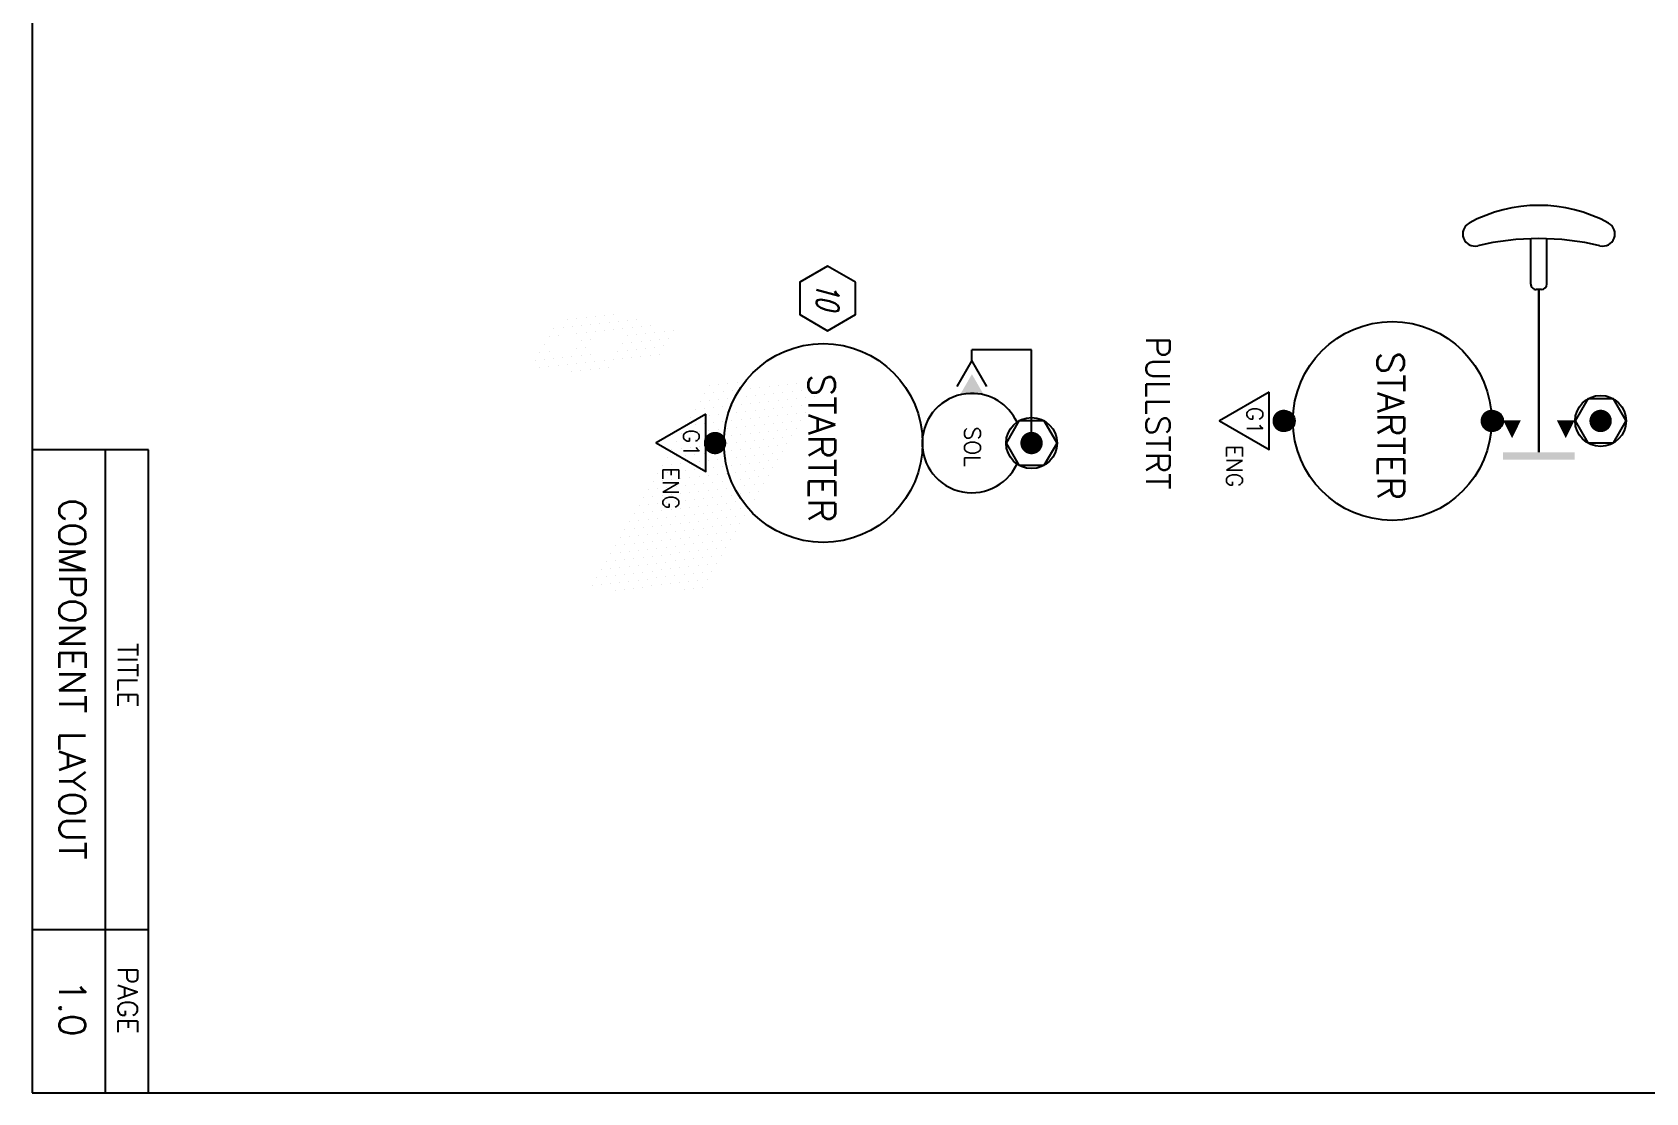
# Model space of a CAD drawing. Extents: x -55 to 73, y -33 to 52.
# Drawn here: x 18.14 to 24.23, y 19.84 to 23.84 of the extents above; entities that cross this region are included whole.
import ezdxf
from ezdxf.enums import TextEntityAlignment as Align

# ---------------------------------------------------------------- set-up
doc = ezdxf.new("R2010")
doc.units = 0
doc.linetypes.add('HIDDENX2', pattern=[0])
doc.layers.get('0').update_dxf_attribs({"linetype": 'CONTINUOUS'})
doc.styles.get("Standard").update_dxf_attribs({"font": 'romans.shx'})

# ---------------------------------------------------------------- blocks, each defined once
blk = doc.blocks.new('BORDER')
at = {"color": 0}
for p, q in [((0.4431, -5.5753), (0.005, -5.5753)), ((0.2808, -8), (0.2808, -5.5753)), ((0.4431, -8), (0.4431, -5.5753)), ((0.4431, -7.3851), (0.005, -7.3851))]:
    blk.add_line(p, q, dxfattribs=at)
blk.add_lwpolyline([(0.005, -8), (10.505, -8), (10.505, -0.5), (0.005, -0.5)], close=True, dxfattribs=at)
for s, height, p in [('COMPONENT LAYOUT', 0.1, (0.1061, -6.4398)), ('TITLE', 0.075, (0.3275, -6.4251)), ('TITLE', 0.075, (0.3275, -6.4251)), ('PAGE', 0.075, (0.3275, -7.6513)), ('PAGE', 0.075, (0.3275, -7.6513)), ('1.0', 0.1, (0.1061, -7.6809))]:
    blk.add_text(s, height=height, rotation=270, dxfattribs=at).set_placement(p, align=Align.CENTER)
blk = doc.blocks.new('*X')
at = {"color": 0}
for p, q in [((11.4444, -10.1925), (11.4444, -10.1925)), ((11.4484, -10.2272), (11.4484, -10.2272)), ((11.4706, -10.1755), (11.4706, -10.1755)), ((11.4746, -10.2102), (11.4746, -10.2102)), ((11.5008, -10.1932), (11.5008, -10.1932)), ((11.5309, -10.2109), (11.5309, -10.2109)), ((11.4523, -10.262), (11.4523, -10.262)), ((11.4785, -10.2449), (11.4785, -10.2449)), ((11.4824, -10.2796), (11.4824, -10.2796)), ((11.5047, -10.2279), (11.5047, -10.2279)), ((11.561, -10.2286), (11.561, -10.2286)), ((11.5649, -10.2633), (11.5649, -10.2633)), ((11.5911, -10.2463), (11.5911, -10.2463)), ((11.5951, -10.281), (11.5951, -10.281)), ((11.43, -10.3137), (11.43, -10.3137)), ((11.4339, -10.3484), (11.4339, -10.3484)), ((11.4562, -10.2967), (11.4562, -10.2967)), ((11.4601, -10.3314), (11.4601, -10.3314)), ((11.4863, -10.3144), (11.4863, -10.3144)), ((11.5164, -10.3321), (11.5164, -10.3321)), ((11.5728, -10.3327), (11.5728, -10.3327)), ((11.599, -10.3157), (11.599, -10.3157)), ((11.6252, -10.2987), (11.6252, -10.2987)), ((11.6291, -10.3334), (11.6291, -10.3334)), ((10.6229, -10.3906), (10.6229, -10.3906)), ((10.6531, -10.4083), (10.6531, -10.4083)), ((11.4378, -10.3831), (11.4378, -10.3831)), ((11.464, -10.3661), (11.464, -10.3661)), ((11.4679, -10.4008), (11.4679, -10.4008)), ((11.4902, -10.3491), (11.4902, -10.3491)), ((11.4941, -10.3838), (11.4941, -10.3838)), ((11.5204, -10.3668), (11.5204, -10.3668)), ((11.5466, -10.3498), (11.5466, -10.3498)), ((11.5505, -10.3845), (11.5505, -10.3845)), ((11.5767, -10.3675), (11.5767, -10.3675)), ((11.5806, -10.4022), (11.5806, -10.4022)), ((11.6029, -10.3504), (11.6029, -10.3504)), ((11.6068, -10.3852), (11.6068, -10.3852)), ((11.633, -10.3681), (11.633, -10.3681)), ((11.6369, -10.4029), (11.6369, -10.4029)), ((10.6269, -10.4254), (10.6269, -10.4254)), ((10.6308, -10.4601), (10.6308, -10.4601)), ((10.657, -10.4431), (10.657, -10.4431)), ((10.6832, -10.426), (10.6832, -10.426)), ((10.6871, -10.4608), (10.6871, -10.4608)), ((10.7133, -10.4437), (10.7133, -10.4437)), ((10.7434, -10.4614), (10.7434, -10.4614)), ((11.4417, -10.4178), (11.4417, -10.4178)), ((11.4456, -10.4526), (11.4456, -10.4526)), ((11.4719, -10.4355), (11.4719, -10.4355)), ((11.4758, -10.4703), (11.4758, -10.4703)), ((11.5845, -10.4369), (11.5845, -10.4369)), ((11.6107, -10.4199), (11.6107, -10.4199)), ((11.6146, -10.4546), (11.6146, -10.4546)), ((11.6408, -10.4376), (11.6408, -10.4376)), ((10.6046, -10.4771), (10.6046, -10.4771)), ((10.6085, -10.5118), (10.6085, -10.5118)), ((10.6347, -10.4948), (10.6347, -10.4948)), ((10.6386, -10.5295), (10.6386, -10.5295)), ((10.6609, -10.4778), (10.6609, -10.4778)), ((10.6648, -10.5125), (10.6648, -10.5125)), ((10.691, -10.4955), (10.691, -10.4955)), ((10.6949, -10.5302), (10.6949, -10.5302)), ((10.7172, -10.4785), (10.7172, -10.4785)), ((10.7211, -10.5132), (10.7211, -10.5132)), ((10.7474, -10.4962), (10.7474, -10.4962)), ((10.7513, -10.5309), (10.7513, -10.5309)), ((10.7736, -10.4791), (10.7736, -10.4791)), ((10.7775, -10.5139), (10.7775, -10.5139)), ((10.8037, -10.4968), (10.8037, -10.4968)), ((10.8076, -10.5316), (10.8076, -10.5316)), ((10.8338, -10.5145), (10.8338, -10.5145)), ((11.4797, -10.505), (11.4797, -10.505)), ((11.5059, -10.488), (11.5059, -10.488)), ((11.5098, -10.5227), (11.5098, -10.5227)), ((11.536, -10.5057), (11.536, -10.5057)), ((11.5661, -10.5234), (11.5661, -10.5234)), ((11.5884, -10.4716), (11.5884, -10.4716)), ((11.5923, -10.5063), (11.5923, -10.5063)), ((11.6186, -10.4893), (11.6186, -10.4893)), ((11.6225, -10.524), (11.6225, -10.524)), ((11.6448, -10.4723), (11.6448, -10.4723)), ((10.6124, -10.5465), (10.6124, -10.5465)), ((10.6163, -10.5813), (10.6163, -10.5813)), ((10.6425, -10.5642), (10.6425, -10.5642)), ((10.6687, -10.5472), (10.6687, -10.5472)), ((10.6726, -10.5819), (10.6726, -10.5819)), ((10.6989, -10.5649), (10.6989, -10.5649)), ((10.7251, -10.5479), (10.7251, -10.5479)), ((10.729, -10.5826), (10.729, -10.5826)), ((10.7552, -10.5656), (10.7552, -10.5656)), ((10.7814, -10.5486), (10.7814, -10.5486)), ((10.7853, -10.5833), (10.7853, -10.5833)), ((10.8115, -10.5663), (10.8115, -10.5663)), ((10.8377, -10.5493), (10.8377, -10.5493)), ((10.8416, -10.584), (10.8416, -10.584)), ((10.8639, -10.5322), (10.8639, -10.5322)), ((10.8679, -10.567), (10.8679, -10.567)), ((10.8941, -10.5499), (10.8941, -10.5499)), ((10.898, -10.5847), (10.898, -10.5847)), ((10.9242, -10.5676), (10.9242, -10.5676)), ((10.9543, -10.5853), (10.9543, -10.5853)), ((11.4836, -10.5397), (11.4836, -10.5397)), ((11.4875, -10.5744), (11.4875, -10.5744)), ((11.5137, -10.5574), (11.5137, -10.5574)), ((11.5176, -10.5921), (11.5176, -10.5921)), ((11.5399, -10.5404), (11.5399, -10.5404)), ((11.5438, -10.5751), (11.5438, -10.5751)), ((11.5701, -10.5581), (11.5701, -10.5581)), ((11.5963, -10.5411), (11.5963, -10.5411)), ((11.6002, -10.5758), (11.6002, -10.5758)), ((11.6264, -10.5588), (11.6264, -10.5588)), ((10.6202, -10.616), (10.6202, -10.616)), ((10.6241, -10.6507), (10.6241, -10.6507)), ((10.6464, -10.599), (10.6464, -10.599)), ((10.6504, -10.6337), (10.6504, -10.6337)), ((10.6766, -10.6167), (10.6766, -10.6167)), ((10.6805, -10.6514), (10.6805, -10.6514)), ((10.7028, -10.5996), (10.7028, -10.5996)), ((10.7067, -10.6344), (10.7067, -10.6344)), ((10.7329, -10.6173), (10.7329, -10.6173)), ((10.7368, -10.6521), (10.7368, -10.6521)), ((10.7591, -10.6003), (10.7591, -10.6003)), ((10.763, -10.635), (10.763, -10.635)), ((10.7892, -10.618), (10.7892, -10.618)), ((10.7931, -10.6527), (10.7931, -10.6527)), ((10.8154, -10.601), (10.8154, -10.601)), ((10.8194, -10.6357), (10.8194, -10.6357)), ((10.8456, -10.6187), (10.8456, -10.6187)), ((10.8718, -10.6017), (10.8718, -10.6017)), ((10.8757, -10.6364), (10.8757, -10.6364)), ((10.9019, -10.6194), (10.9019, -10.6194)), ((10.9281, -10.6023), (10.9281, -10.6023)), ((10.932, -10.6371), (10.932, -10.6371)), ((10.9582, -10.62), (10.9582, -10.62)), ((10.9844, -10.603), (10.9844, -10.603)), ((10.9884, -10.6377), (10.9884, -10.6377)), ((11.0146, -10.6207), (11.0146, -10.6207)), ((11.0447, -10.6384), (11.0447, -10.6384)), ((11.4914, -10.6091), (11.4914, -10.6091)), ((11.4953, -10.6439), (11.4953, -10.6439)), ((11.5216, -10.6268), (11.5216, -10.6268)), ((11.5478, -10.6098), (11.5478, -10.6098)), ((11.5517, -10.6445), (11.5517, -10.6445)), ((11.574, -10.5928), (11.574, -10.5928)), ((11.5779, -10.6275), (11.5779, -10.6275)), ((11.6041, -10.6105), (11.6041, -10.6105)), ((10.6281, -10.6854), (10.6281, -10.6854)), ((10.6543, -10.6684), (10.6543, -10.6684)), ((10.6582, -10.7031), (10.6582, -10.7031)), ((10.6844, -10.6861), (10.6844, -10.6861)), ((10.7106, -10.6691), (10.7106, -10.6691)), ((10.7145, -10.7038), (10.7145, -10.7038)), ((10.7407, -10.6868), (10.7407, -10.6868)), ((10.7669, -10.6698), (10.7669, -10.6698)), ((10.7709, -10.7045), (10.7709, -10.7045)), ((10.7971, -10.6874), (10.7971, -10.6874)), ((10.8233, -10.6704), (10.8233, -10.6704)), ((10.8272, -10.7051), (10.8272, -10.7051)), ((10.8495, -10.6534), (10.8495, -10.6534)), ((10.8534, -10.6881), (10.8534, -10.6881)), ((10.8796, -10.6711), (10.8796, -10.6711)), ((10.8835, -10.7058), (10.8835, -10.7058)), ((10.9058, -10.6541), (10.9058, -10.6541)), ((10.9097, -10.6888), (10.9097, -10.6888)), ((10.9359, -10.6718), (10.9359, -10.6718)), ((10.9399, -10.7065), (10.9399, -10.7065)), ((10.9621, -10.6548), (10.9621, -10.6548)), ((10.9661, -10.6895), (10.9661, -10.6895)), ((10.9923, -10.6725), (10.9923, -10.6725)), ((10.9962, -10.7072), (10.9962, -10.7072)), ((11.0185, -10.6554), (11.0185, -10.6554)), ((11.0224, -10.6902), (11.0224, -10.6902)), ((11.0486, -10.6731), (11.0486, -10.6731)), ((11.0525, -10.7079), (11.0525, -10.7079)), ((11.0748, -10.6561), (11.0748, -10.6561)), ((11.0787, -10.6908), (11.0787, -10.6908)), ((11.1049, -10.6738), (11.1049, -10.6738)), ((11.1088, -10.7085), (11.1088, -10.7085)), ((11.1351, -10.6915), (11.1351, -10.6915)), ((11.1652, -10.7092), (11.1652, -10.7092)), ((11.5255, -10.6616), (11.5255, -10.6616)), ((11.5556, -10.6792), (11.5556, -10.6792)), ((11.5818, -10.6622), (11.5818, -10.6622)), ((11.5857, -10.6969), (11.5857, -10.6969)), ((10.6058, -10.7372), (10.6058, -10.7372)), ((10.6097, -10.7719), (10.6097, -10.7719)), ((10.632, -10.7201), (10.632, -10.7201)), ((10.6359, -10.7549), (10.6359, -10.7549)), ((10.6621, -10.7378), (10.6621, -10.7378)), ((10.666, -10.7725), (10.666, -10.7725)), ((10.6883, -10.7208), (10.6883, -10.7208)), ((10.6922, -10.7555), (10.6922, -10.7555)), ((10.7184, -10.7385), (10.7184, -10.7385)), ((10.7224, -10.7732), (10.7224, -10.7732)), ((10.7446, -10.7215), (10.7446, -10.7215)), ((10.7486, -10.7562), (10.7486, -10.7562)), ((10.7748, -10.7392), (10.7748, -10.7392)), ((10.7787, -10.7739), (10.7787, -10.7739)), ((10.801, -10.7222), (10.801, -10.7222)), ((10.8049, -10.7569), (10.8049, -10.7569)), ((10.8311, -10.7399), (10.8311, -10.7399)), ((10.835, -10.7746), (10.835, -10.7746)), ((10.8573, -10.7228), (10.8573, -10.7228)), ((10.8612, -10.7576), (10.8612, -10.7576)), ((10.8874, -10.7405), (10.8874, -10.7405)), ((10.9136, -10.7235), (10.9136, -10.7235)), ((10.9176, -10.7582), (10.9176, -10.7582)), ((10.9438, -10.7412), (10.9438, -10.7412)), ((10.97, -10.7242), (10.97, -10.7242)), ((10.9739, -10.7589), (10.9739, -10.7589)), ((11.0001, -10.7419), (11.0001, -10.7419)), ((11.0263, -10.7249), (11.0263, -10.7249)), ((11.0302, -10.7596), (11.0302, -10.7596)), ((11.0564, -10.7426), (11.0564, -10.7426)), ((11.0826, -10.7256), (11.0826, -10.7256)), ((11.0866, -10.7603), (11.0866, -10.7603)), ((11.1128, -10.7433), (11.1128, -10.7433)), ((11.139, -10.7262), (11.139, -10.7262)), ((11.1429, -10.761), (11.1429, -10.761)), ((11.1691, -10.7439), (11.1691, -10.7439)), ((11.1953, -10.7269), (11.1953, -10.7269)), ((11.1992, -10.7616), (11.1992, -10.7616)), ((11.2254, -10.7446), (11.2254, -10.7446)), ((11.2556, -10.7623), (11.2556, -10.7623)), ((10.6136, -10.8066), (10.6136, -10.8066)), ((10.6398, -10.7896), (10.6398, -10.7896)), ((10.6437, -10.8243), (10.6437, -10.8243)), ((10.6699, -10.8073), (10.6699, -10.8073)), ((10.6961, -10.7902), (10.6961, -10.7902)), ((10.7001, -10.825), (10.7001, -10.825)), ((10.7263, -10.8079), (10.7263, -10.8079)), ((10.7525, -10.7909), (10.7525, -10.7909)), ((10.7564, -10.8256), (10.7564, -10.8256)), ((10.7826, -10.8086), (10.7826, -10.8086)), ((10.8088, -10.7916), (10.8088, -10.7916)), ((10.8127, -10.8263), (10.8127, -10.8263)), ((10.8389, -10.8093), (10.8389, -10.8093)), ((10.8651, -10.7923), (10.8651, -10.7923)), ((10.8691, -10.827), (10.8691, -10.827)), ((10.8913, -10.7753), (10.8913, -10.7753)), ((10.8953, -10.81), (10.8953, -10.81)), ((10.9215, -10.793), (10.9215, -10.793)), ((10.9254, -10.8277), (10.9254, -10.8277)), ((10.9477, -10.7759), (10.9477, -10.7759)), ((10.9516, -10.8107), (10.9516, -10.8107)), ((10.9778, -10.7936), (10.9778, -10.7936)), ((10.9817, -10.8284), (10.9817, -10.8284)), ((11.004, -10.7766), (11.004, -10.7766)), ((11.0079, -10.8113), (11.0079, -10.8113)), ((11.0341, -10.7943), (11.0341, -10.7943)), ((11.0381, -10.829), (11.0381, -10.829)), ((11.0603, -10.7773), (11.0603, -10.7773)), ((11.0643, -10.812), (11.0643, -10.812)), ((11.0905, -10.795), (11.0905, -10.795)), ((11.0944, -10.8297), (11.0944, -10.8297)), ((11.1167, -10.778), (11.1167, -10.778)), ((11.1206, -10.8127), (11.1206, -10.8127)), ((11.1468, -10.7957), (11.1468, -10.7957)), ((11.1507, -10.8304), (11.1507, -10.8304)), ((11.173, -10.7787), (11.173, -10.7787)), ((11.1769, -10.8134), (11.1769, -10.8134)), ((11.2031, -10.7964), (11.2031, -10.7964)), ((11.2071, -10.8311), (11.2071, -10.8311)), ((11.2293, -10.7793), (11.2293, -10.7793)), ((11.2333, -10.8141), (11.2333, -10.8141)), ((11.2595, -10.797), (11.2595, -10.797)), ((11.2634, -10.8318), (11.2634, -10.8318)), ((11.2857, -10.78), (11.2857, -10.78)), ((11.2896, -10.8147), (11.2896, -10.8147)), ((11.3158, -10.7977), (11.3158, -10.7977)), ((11.3197, -10.8324), (11.3197, -10.8324)), ((11.3459, -10.8154), (11.3459, -10.8154)), ((11.3761, -10.8331), (11.3761, -10.8331)), ((10.6739, -10.842), (10.6739, -10.842)), ((10.704, -10.8597), (10.704, -10.8597)), ((10.7302, -10.8427), (10.7302, -10.8427)), ((10.7341, -10.8774), (10.7341, -10.8774)), ((10.7603, -10.8604), (10.7603, -10.8604)), ((10.7642, -10.8951), (10.7642, -10.8951)), ((10.7865, -10.8433), (10.7865, -10.8433)), ((10.7904, -10.8781), (10.7904, -10.8781)), ((10.8166, -10.861), (10.8166, -10.861)), ((10.8206, -10.8958), (10.8206, -10.8958)), ((10.8428, -10.844), (10.8428, -10.844)), ((10.8468, -10.8787), (10.8468, -10.8787)), ((10.873, -10.8617), (10.873, -10.8617)), ((10.8769, -10.8964), (10.8769, -10.8964)), ((10.8992, -10.8447), (10.8992, -10.8447)), ((10.9031, -10.8794), (10.9031, -10.8794)), ((10.9293, -10.8624), (10.9293, -10.8624)), ((10.9555, -10.8454), (10.9555, -10.8454)), ((10.9594, -10.8801), (10.9594, -10.8801)), ((10.9856, -10.8631), (10.9856, -10.8631)), ((11.0118, -10.8461), (11.0118, -10.8461)), ((11.0158, -10.8808), (11.0158, -10.8808)), ((11.042, -10.8638), (11.042, -10.8638)), ((11.0682, -10.8467), (11.0682, -10.8467)), ((11.0721, -10.8815), (11.0721, -10.8815)), ((11.0983, -10.8644), (11.0983, -10.8644)), ((11.1245, -10.8474), (11.1245, -10.8474)), ((11.1284, -10.8821), (11.1284, -10.8821)), ((11.1546, -10.8651), (11.1546, -10.8651)), ((11.1808, -10.8481), (11.1808, -10.8481)), ((11.1848, -10.8828), (11.1848, -10.8828)), ((11.211, -10.8658), (11.211, -10.8658)), ((11.2372, -10.8488), (11.2372, -10.8488)), ((11.2411, -10.8835), (11.2411, -10.8835)), ((11.2673, -10.8665), (11.2673, -10.8665)), ((11.2935, -10.8494), (11.2935, -10.8494)), ((11.2974, -10.8842), (11.2974, -10.8842)), ((11.3236, -10.8671), (11.3236, -10.8671)), ((11.3498, -10.8501), (11.3498, -10.8501)), ((11.3538, -10.8848), (11.3538, -10.8848)), ((11.38, -10.8678), (11.38, -10.8678)), ((10.7943, -10.9128), (10.7943, -10.9128)), ((10.8245, -10.9305), (10.8245, -10.9305)), ((10.8507, -10.9135), (10.8507, -10.9135)), ((10.8546, -10.9482), (10.8546, -10.9482)), ((10.8808, -10.9312), (10.8808, -10.9312)), ((10.907, -10.9141), (10.907, -10.9141)), ((10.9109, -10.9489), (10.9109, -10.9489)), ((10.9332, -10.8971), (10.9332, -10.8971)), ((10.9371, -10.9318), (10.9371, -10.9318)), ((10.9633, -10.9148), (10.9633, -10.9148)), ((10.9673, -10.9495), (10.9673, -10.9495)), ((10.9896, -10.8978), (10.9896, -10.8978)), ((10.9935, -10.9325), (10.9935, -10.9325)), ((11.0197, -10.9155), (11.0197, -10.9155)), ((11.0236, -10.9502), (11.0236, -10.9502)), ((11.0459, -10.8985), (11.0459, -10.8985)), ((11.0498, -10.9332), (11.0498, -10.9332)), ((11.076, -10.9162), (11.076, -10.9162)), ((11.0799, -10.9509), (11.0799, -10.9509)), ((11.1022, -10.8992), (11.1022, -10.8992)), ((11.1061, -10.9339), (11.1061, -10.9339)), ((11.1323, -10.9169), (11.1323, -10.9169)), ((11.1363, -10.9516), (11.1363, -10.9516)), ((11.1586, -10.8998), (11.1586, -10.8998)), ((11.1625, -10.9345), (11.1625, -10.9345)), ((11.1887, -10.9175), (11.1887, -10.9175)), ((11.1926, -10.9522), (11.1926, -10.9522)), ((11.2149, -10.9005), (11.2149, -10.9005)), ((11.2188, -10.9352), (11.2188, -10.9352)), ((11.245, -10.9182), (11.245, -10.9182)), ((11.2489, -10.9529), (11.2489, -10.9529)), ((11.2712, -10.9012), (11.2712, -10.9012)), ((11.2751, -10.9359), (11.2751, -10.9359)), ((11.3013, -10.9189), (11.3013, -10.9189)), ((11.3053, -10.9536), (11.3053, -10.9536)), ((11.3275, -10.9019), (11.3275, -10.9019)), ((11.3315, -10.9366), (11.3315, -10.9366)), ((11.3577, -10.9196), (11.3577, -10.9196)), ((11.3616, -10.9543), (11.3616, -10.9543)), ((11.3839, -10.9025), (11.3839, -10.9025)), ((11.3878, -10.9373), (11.3878, -10.9373)), ((10.8847, -10.9659), (10.8847, -10.9659)), ((10.9148, -10.9836), (10.9148, -10.9836)), ((10.9411, -10.9666), (10.9411, -10.9666)), ((10.945, -11.0013), (10.945, -11.0013)), ((10.9712, -10.9843), (10.9712, -10.9843)), ((10.9974, -10.9672), (10.9974, -10.9672)), ((11.0013, -11.002), (11.0013, -11.002)), ((11.0275, -10.9849), (11.0275, -10.9849)), ((11.0537, -10.9679), (11.0537, -10.9679)), ((11.0576, -11.0026), (11.0576, -11.0026)), ((11.0838, -10.9856), (11.0838, -10.9856)), ((11.11, -10.9686), (11.11, -10.9686)), ((11.114, -11.0033), (11.114, -11.0033)), ((11.1402, -10.9863), (11.1402, -10.9863)), ((11.1664, -10.9693), (11.1664, -10.9693)), ((11.1703, -11.004), (11.1703, -11.004)), ((11.1965, -10.987), (11.1965, -10.987)), ((11.2227, -10.9699), (11.2227, -10.9699)), ((11.2266, -11.0047), (11.2266, -11.0047)), ((11.2528, -10.9876), (11.2528, -10.9876)), ((11.279, -10.9706), (11.279, -10.9706)), ((11.283, -11.0053), (11.283, -11.0053)), ((11.3092, -10.9883), (11.3092, -10.9883)), ((11.3354, -10.9713), (11.3354, -10.9713)), ((11.3393, -11.006), (11.3393, -11.006)), ((11.3655, -10.989), (11.3655, -10.989)), ((10.9751, -11.019), (10.9751, -11.019)), ((11.0052, -11.0367), (11.0052, -11.0367)), ((11.0314, -11.0196), (11.0314, -11.0196)), ((11.0353, -11.0544), (11.0353, -11.0544)), ((11.0615, -11.0373), (11.0615, -11.0373)), ((11.0655, -11.0721), (11.0655, -11.0721)), ((11.0878, -11.0203), (11.0878, -11.0203)), ((11.0917, -11.055), (11.0917, -11.055)), ((11.1179, -11.038), (11.1179, -11.038)), ((11.1218, -11.0727), (11.1218, -11.0727)), ((11.1441, -11.021), (11.1441, -11.021)), ((11.148, -11.0557), (11.148, -11.0557)), ((11.1742, -11.0387), (11.1742, -11.0387)), ((11.1781, -11.0734), (11.1781, -11.0734)), ((11.2004, -11.0217), (11.2004, -11.0217)), ((11.2043, -11.0564), (11.2043, -11.0564)), ((11.2305, -11.0394), (11.2305, -11.0394)), ((11.2345, -11.0741), (11.2345, -11.0741)), ((11.2568, -11.0224), (11.2568, -11.0224)), ((11.2607, -11.0571), (11.2607, -11.0571)), ((11.2869, -11.0401), (11.2869, -11.0401)), ((11.2908, -11.0748), (11.2908, -11.0748)), ((11.3131, -11.023), (11.3131, -11.023)), ((11.317, -11.0578), (11.317, -11.0578)), ((11.3432, -11.0407), (11.3432, -11.0407)), ((11.3471, -11.0755), (11.3471, -11.0755)), ((11.3694, -11.0237), (11.3694, -11.0237)), ((11.3733, -11.0584), (11.3733, -11.0584)), ((11.0956, -11.0898), (11.0956, -11.0898)), ((11.1257, -11.1075), (11.1257, -11.1075)), ((11.1519, -11.0904), (11.1519, -11.0904)), ((11.1558, -11.1252), (11.1558, -11.1252)), ((11.182, -11.1081), (11.182, -11.1081)), ((11.2083, -11.0911), (11.2083, -11.0911)), ((11.2122, -11.1258), (11.2122, -11.1258)), ((11.2384, -11.1088), (11.2384, -11.1088)), ((11.2646, -11.0918), (11.2646, -11.0918)), ((11.2685, -11.1265), (11.2685, -11.1265)), ((11.2947, -11.1095), (11.2947, -11.1095)), ((11.3209, -11.0925), (11.3209, -11.0925)), ((11.3248, -11.1272), (11.3248, -11.1272)), ((11.351, -11.1102), (11.351, -11.1102)), ((11.3773, -11.0932), (11.3773, -11.0932)), ((11.3812, -11.1279), (11.3812, -11.1279)), ((11.186, -11.1429), (11.186, -11.1429)), ((11.2161, -11.1606), (11.2161, -11.1606)), ((11.2423, -11.1435), (11.2423, -11.1435)), ((11.2462, -11.1783), (11.2462, -11.1783)), ((11.2724, -11.1612), (11.2724, -11.1612)), ((11.2763, -11.196), (11.2763, -11.196)), ((11.2986, -11.1442), (11.2986, -11.1442)), ((11.3025, -11.1789), (11.3025, -11.1789)), ((11.3288, -11.1619), (11.3288, -11.1619)), ((11.3327, -11.1966), (11.3327, -11.1966)), ((11.355, -11.1449), (11.355, -11.1449)), ((11.3589, -11.1796), (11.3589, -11.1796)), ((11.3851, -11.1626), (11.3851, -11.1626)), ((11.3065, -11.2137), (11.3065, -11.2137)), ((11.3366, -11.2314), (11.3366, -11.2314)), ((11.3628, -11.2143), (11.3628, -11.2143)), ((11.3667, -11.2491), (11.3667, -11.2491))]:
    blk.add_line(p, q, dxfattribs=at)
blk = doc.blocks.new('GBUS')
at = {"color": 0, "rotation": 180}
blk.add_blockref('*X', (3.1502, -34.4752), dxfattribs=at)
blk = doc.blocks.new('G1')
at = {"color": 0}
blk.add_lwpolyline([(-0.1081, 0), (0, -0.1873), (0.1081, 0)], close=True, dxfattribs=at)
blk.add_text('G1', height=0.06, dxfattribs=at).set_placement((0.0003, -0.0841), align=Align.CENTER)
blk.add_text('ENG', height=0.06, dxfattribs=at).set_placement((0.0912, -0.1611))
blk = doc.blocks.new('PULLSTRT')
at = {"color": 0}
for p, q in [((-0.516, -0.2031), (-0.6873, -0.2031)), ((-0.496, -0.2231), (-0.496, -0.2431)), ((-0.516, -0.2631), (-0.6873, -0.2631))]:
    blk.add_line(p, q, dxfattribs=at)
blk.add_lwpolyline([(0.0832, 0.048), (0, 0.0961), (-0.0832, 0.048), (-0.0832, -0.048), (0, -0.0961), (0.0832, -0.048)], close=True, dxfattribs=at)
at = {"color": 0, "const_width": 0.0422}
for points in [[(-0.0211, 0, 1), (0.0211, 0, 1)], [(-0.0211, -0.4107, 1), (0.0211, -0.4107, 1)], [(-0.0211, -1.1958, 1), (0.0211, -1.1958, 1)]]:
    blk.add_lwpolyline(points, format="xyb", close=True, dxfattribs=at)
at = {"color": 0, "linetype": 'HIDDENX2', "const_width": 0.01}
blk.add_lwpolyline([(0.119, -0.2331), (-0.496, -0.2331)], dxfattribs=at)
at = {"color": 0}
for centre, radius in [((0, 0), 0.0961), ((0, 0), 0.0375), ((0, -0.786), 0.375), ((0, -0.406), 0.0375), ((0, -1.1911), 0.0375)]:
    blk.add_circle(centre, radius, dxfattribs=at)
for centre, radius, start, end in [((-0.2641, -0.2331), 0.5492, 151.34895, 208.65105), ((-0.7056, 0.0082), 0.046, 346.71912, 151.34895), ((0.3165, -0.2331), 1.0042, 166.71912, 193.28088), ((-0.516, -0.2231), 0.02, 0, 90), ((-0.516, -0.2431), 0.02, 270, 0), ((-0.7056, -0.4743), 0.046, 208.65105, 13.28088)]:
    blk.add_arc(centre, radius, start, end, dxfattribs=at)
for points in [[(-0.0025, -0.1656), (0.065, -0.1318), (-0.0025, -0.0981)], [(-0.0025, -0.3006), (0.065, -0.3343), (-0.0025, -0.3681)]]:
    blk.add_solid(points, dxfattribs=at)
blk.add_trace([(0.146, -0.0981), (0.119, -0.0981), (0.146, -0.3681), (0.119, -0.3681)], dxfattribs=at)
blk.add_blockref('G1', (-0.0009, -1.2504), dxfattribs=at)
blk.add_text('STARTER', height=0.1, dxfattribs=at).set_placement((0.0188, -0.8415), align=Align.CENTER)
blk = doc.blocks.new('STARTER')
at = {"color": 0}
for p, q in [((-0.352, 0), (-0.352, -0.225)), ((0, 0), (-0.352, 0)), ((-0.2139, -0.1685), (-0.3117, -0.225)), ((-0.3117, -0.225), (-0.352, -0.225)), ((-0.3117, -0.225), (-0.2139, -0.2815))]:
    blk.add_line(p, q, dxfattribs=at)
for points in [[(0.0832, 0.048), (0, 0.0961), (-0.0832, 0.048), (-0.0832, -0.048), (0, -0.0961), (0.0832, -0.048)], [(-0.6065, -0.6639), (-0.6674, -0.7694), (-0.6065, -0.8749), (-0.4847, -0.8749), (-0.4238, -0.7694), (-0.4847, -0.6639)]]:
    blk.add_lwpolyline(points, close=True, dxfattribs=at)
at = {"color": 0, "const_width": 0.0422}
for points in [[(-0.0211, 0, 1), (0.0211, 0, 1)], [(-0.0211, -1.1941, 1), (0.0211, -1.1941, 1)]]:
    blk.add_lwpolyline(points, format="xyb", close=True, dxfattribs=at)
at = {"color": 0}
for centre, radius in [((0, 0), 0.0961), ((0, 0), 0.0375), ((0, -0.786), 0.375), ((0, -1.1941), 0.0375)]:
    blk.add_circle(centre, radius, dxfattribs=at)
for start, end in [(114.87116, 181.71345), (181.71345, 65.12884)]:
    blk.add_arc((0, -0.225), 0.1875, start, end, dxfattribs=at)
blk.add_solid([(-0.2596, -0.225), (-0.1814, -0.1798), (-0.1814, -0.2702)], dxfattribs=at)
blk.add_blockref('G1', (-0.0005, -1.2295), dxfattribs=at)
for s, height, p in [('SOL', 0.06, (0.0138, -0.2528)), ('STARTER', 0.1, (0.0188, -0.8415))]:
    blk.add_text(s, height=height, dxfattribs=at).set_placement(p, align=Align.CENTER)
at = {"color": 0, "oblique": 15, "width": 0.7}
blk.add_text('10', height=0.08437, dxfattribs=at).set_placement((-0.5555, -0.8111), align=Align.CENTER)

msp = doc.modelspace()

# ---------------------------------------------------------------- block references
at = {"color": 0, "rotation": 270}
for name, p in [('GBUS', (44.3391, 14.2771)), ('PULLSTRT', (24.0595, 22.3697)), ('STARTER', (21.9124, 22.2863))]:
    msp.add_blockref(name, p, dxfattribs=at)
at = {"color": 0}
msp.add_blockref('BORDER', (18.1371, 27.8354), dxfattribs=at)

# ---------------------------------------------------------------- texts
msp.add_text('PULLSTRT', height=0.09, rotation=270, dxfattribs=at).set_placement((22.3443, 22.6891))

doc.saveas('drawing.dxf')
